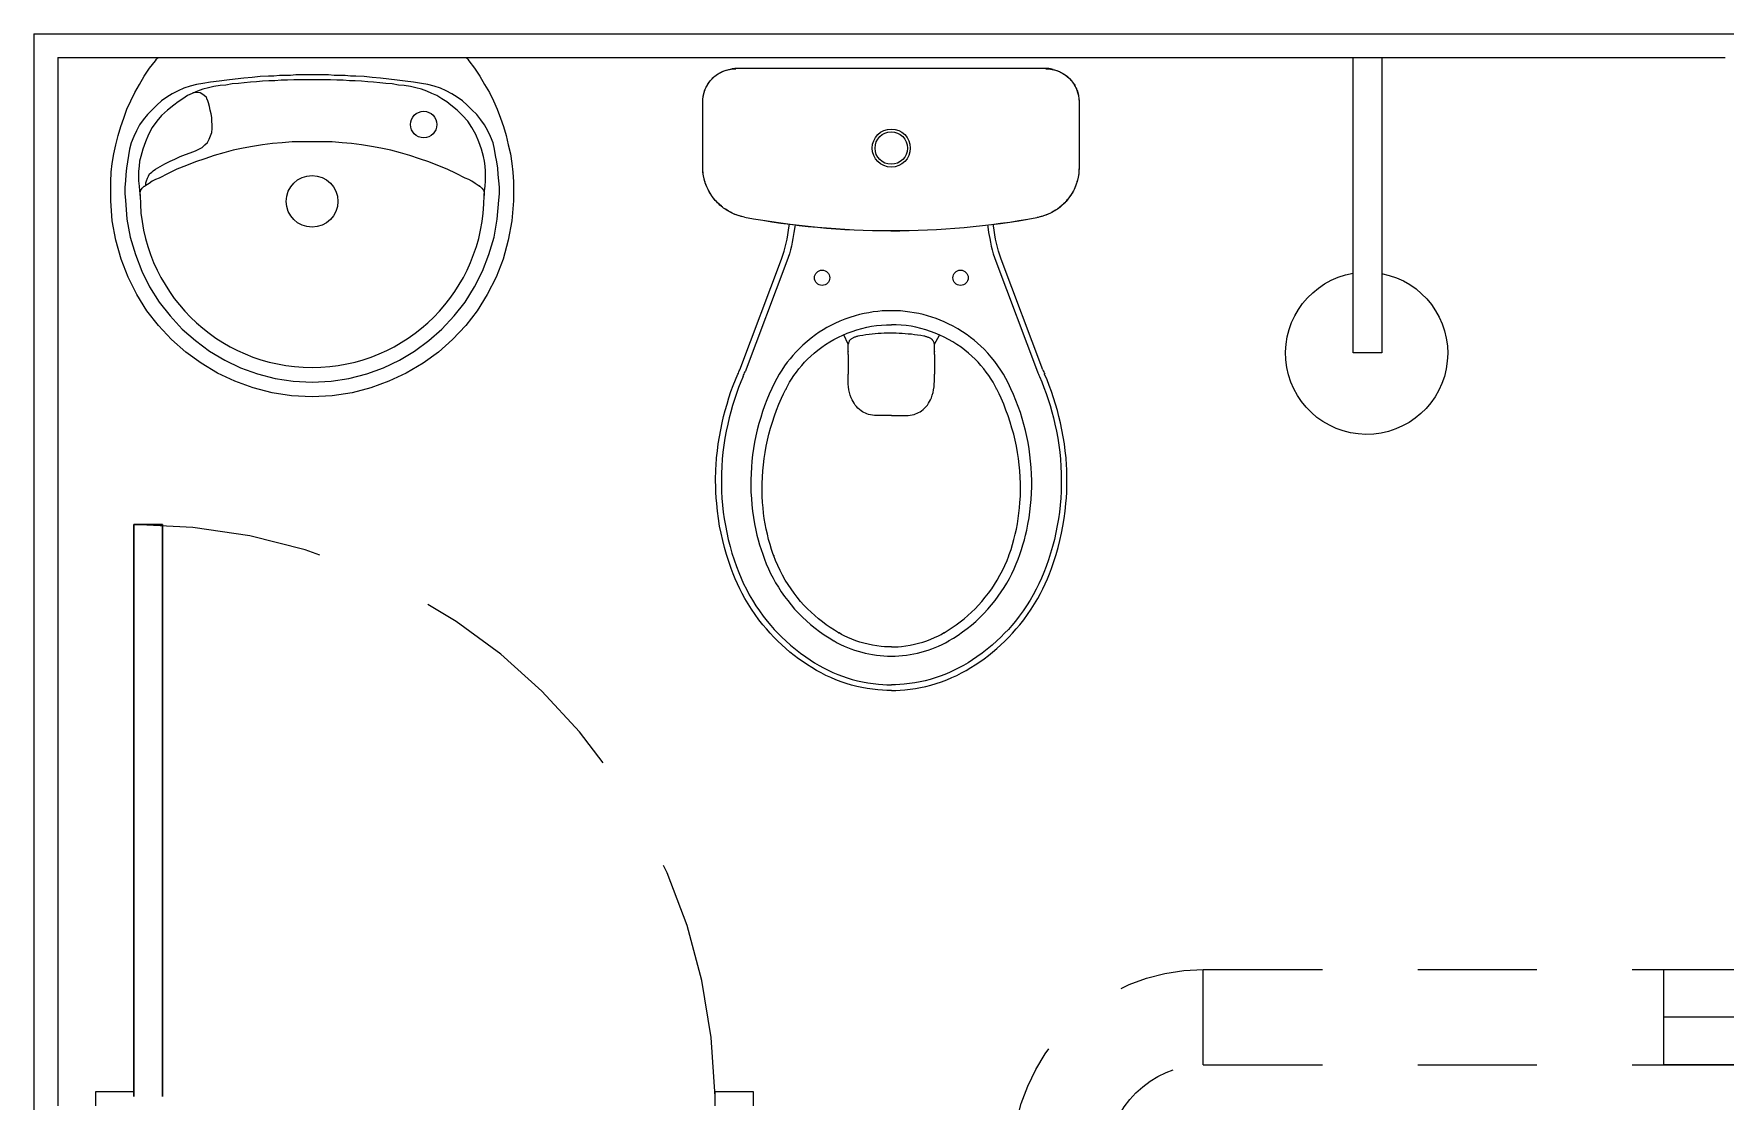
# Model space of a CAD drawing. Header units: millimetres. Extents: x 188.6 to 263.2, y 40.1 to 120.1.
# Drawn here: x 214.368 to 216.143, y 77.04 to 78.16 of the extents above; entities that cross this region are included whole.
import ezdxf

# ---------------------------------------------------------------- set-up
doc = ezdxf.new("R2010")
doc.units = ezdxf.units.MM
doc.set_wipeout_variables(frame=1)
for name, pattern in [('DASHDOT2', [0.5, 0.25, -0.125, 0, -0.125]), ('HIDDEN2', [0.1875, 0.125, -0.0625]), ('XREF-TIPO$0$HIDDEN', [0.375, 0.25, -0.125])]:
    doc.linetypes.add(name, pattern=pattern)
for name, color, linetype in [('ARQ', 8, 'Continuous'), ('EXAUSTÃO-AQUECEDOR', 244, 'HIDDEN2'), ('GAS-PONTO', 202, 'Continuous'), ('SAN-EIXOS', 8, 'DASHDOT2')]:
    doc.layers.add(name, color=color, linetype=linetype)

# ---------------------------------------------------------------- blocks, each defined once
blk = doc.blocks.new('XREF-TIPO$0$P909+cd00_p-flat-1')
at = {"color": 0}
for p, q in [((0.162, 0), (-0.162, 0)), ((0.162, 0), (0.162, -0.0003)), ((-0.1633, -0.0003), (-0.1633, -0.0003)), ((0.162, -0.0003), (0.162, -0.0003)), ((-0.1982, -0.1031), (-0.1982, -0.0352)), ((-0.1982, -0.0352), (-0.1982, -0.0352)), ((-0.1982, -0.1031), (-0.1982, -0.0352)), ((0.1968, -0.0352), (0.1968, -0.1036)), ((0.1968, -0.0352), (0.1968, -0.0352)), ((0.1968, -0.0352), (0.1968, -0.1036)), ((-0.1982, -0.1031), (-0.1982, -0.1031)), ((0.1968, -0.1036), (0.1968, -0.1036)), ((-0.1542, -0.156), (-0.1542, -0.1561)), ((0.1527, -0.1565), (0.1527, -0.1565)), ((-0.1593, -0.3162), (-0.1154, -0.2002)), ((-0.1099, -0.2023), (-0.1537, -0.3183)), ((0.1094, -0.2023), (0.1532, -0.3183)), ((0.1588, -0.3162), (0.115, -0.2002)), ((-0.0454, -0.2892), (-0.0499, -0.2795)), ((-0.0002, -0.2691), (-0.0002, -0.2689)), ((0.045, -0.2893), (0.0503, -0.2799)), ((-0.0455, -0.2967), (-0.0455, -0.2893)), ((-0.0455, -0.2967), (-0.0455, -0.2969)), ((-0.0455, -0.2969), (-0.0455, -0.2967)), ((-0.0455, -0.3002), (-0.0455, -0.2969)), ((-0.0455, -0.3002), (-0.0455, -0.3208)), ((0.045, -0.2967), (0.045, -0.2893)), ((0.045, -0.2967), (0.045, -0.2969)), ((0.045, -0.2969), (0.045, -0.2967)), ((0.045, -0.3002), (0.045, -0.2969)), ((0.045, -0.3002), (0.045, -0.3208)), ((-0.1109, -0.3364), (-0.1107, -0.3361)), ((-0.1105, -0.3363), (-0.1107, -0.3366)), ((-0.0455, -0.3283), (-0.0455, -0.3208)), ((0.045, -0.3283), (0.045, -0.3208)), ((0.1102, -0.3366), (0.11, -0.3363)), ((0.1104, -0.3364), (0.1102, -0.3361)), ((0.1611, -0.3201), (0.1611, -0.3201)), ((-0.0002, -0.3643), (-0.0158, -0.3643)), ((-0.0002, -0.3643), (0.0153, -0.3643)), ((-0.1236, -0.5115), (-0.1237, -0.5111)), ((-0.1235, -0.5111), (-0.1234, -0.5114)), ((0.1229, -0.5114), (0.123, -0.5111)), ((0.1231, -0.5115), (0.1232, -0.5111)), ((-0.0551, -0.5924), (-0.0556, -0.5922)), ((-0.0555, -0.5921), (-0.055, -0.5923)), ((0.0546, -0.5923), (0.055, -0.5921)), ((0.0547, -0.5924), (0.0551, -0.5922)), ((-0.0002, -0.607), (-0.0002, -0.6069)), ((-0.0002, -0.607), (-0.0002, -0.607))]:
    blk.add_line(p, q, dxfattribs=at)
for points in [[(-0.1982, -0.0352, 0), (-0.198, -0.0318, 0), (-0.1975, -0.0284, 0), (-0.1967, -0.0251, 0), (-0.1955, -0.0219, 0), (-0.1941, -0.0188, 0), (-0.1923, -0.0158, 0), (-0.1903, -0.0131, 0), (-0.188, -0.0106, 0), (-0.1854, -0.0083, 0), (-0.1827, -0.0062, 0), (-0.1797, -0.0045, 0), (-0.1766, -0.003, 0), (-0.1734, -0.0018, 0), (-0.1701, -0.001, 0), (-0.1667, -0.0005, 0), (-0.1633, -0.0003, 0)], [(-0.1982, -0.0352, 0), (-0.1982, -0.0345, 0), (-0.1981, -0.0331, 0), (-0.198, -0.0317, 0), (-0.1978, -0.0303, 0), (-0.1976, -0.029, 0), (-0.1974, -0.0276, 0), (-0.197, -0.0263, 0), (-0.1967, -0.025, 0), (-0.1962, -0.0236, 0), (-0.1957, -0.0224, 0), (-0.1952, -0.0211, 0), (-0.1946, -0.0198, 0), (-0.194, -0.0186, 0), (-0.1933, -0.0174, 0), (-0.1926, -0.0163, 0), (-0.1918, -0.0151, 0), (-0.191, -0.014, 0), (-0.1902, -0.0129, 0), (-0.1893, -0.0119, 0), (-0.1883, -0.0109, 0), (-0.1874, -0.0099, 0), (-0.1864, -0.009, 0), (-0.1853, -0.0081, 0), (-0.1842, -0.0073, 0), (-0.1831, -0.0065, 0), (-0.182, -0.0057, 0), (-0.1808, -0.005, 0), (-0.1796, -0.0043, 0), (-0.1784, -0.0037, 0), (-0.1771, -0.0032, 0), (-0.1758, -0.0026, 0), (-0.1745, -0.0022, 0), (-0.1732, -0.0018, 0), (-0.1719, -0.0014, 0), (-0.1706, -0.0011, 0), (-0.1692, -0.0008, 0), (-0.1678, -0.0006, 0), (-0.1665, -0.0005, 0), (-0.1651, -0.0004, 0), (-0.1637, -0.0003, 0), (-0.1633, -0.0003, 0)], [(0.162, -0.0003, 0), (0.1654, -0.0005, 0), (0.1687, -0.001, 0), (0.1721, -0.0018, 0), (0.1753, -0.003, 0), (0.1784, -0.0045, 0), (0.1813, -0.0062, 0), (0.1841, -0.0083, 0), (0.1866, -0.0106, 0), (0.1889, -0.0131, 0), (0.191, -0.0158, 0), (0.1927, -0.0188, 0), (0.1942, -0.0219, 0), (0.1953, -0.0251, 0), (0.1962, -0.0284, 0), (0.1967, -0.0318, 0), (0.1968, -0.0352, 0)], [(0.162, -0.0003, 0), (0.1627, -0.0003, 0), (0.1641, -0.0004, 0), (0.1655, -0.0005, 0), (0.1668, -0.0007, 0), (0.1682, -0.0009, 0), (0.1696, -0.0012, 0), (0.1709, -0.0015, 0), (0.1722, -0.0019, 0), (0.1735, -0.0023, 0), (0.1748, -0.0028, 0), (0.1761, -0.0033, 0), (0.1773, -0.0039, 0), (0.1786, -0.0045, 0), (0.1798, -0.0052, 0), (0.1809, -0.0059, 0), (0.1821, -0.0067, 0), (0.1832, -0.0075, 0), (0.1842, -0.0083, 0), (0.1853, -0.0092, 0), (0.1863, -0.0102, 0), (0.1873, -0.0111, 0), (0.1882, -0.0122, 0), (0.1891, -0.0132, 0), (0.1899, -0.0143, 0), (0.1907, -0.0154, 0), (0.1915, -0.0166, 0), (0.1922, -0.0177, 0), (0.1928, -0.0189, 0), (0.1934, -0.0202, 0), (0.194, -0.0214, 0), (0.1945, -0.0227, 0), (0.195, -0.024, 0), (0.1954, -0.0253, 0), (0.1958, -0.0266, 0), (0.1961, -0.028, 0), (0.1963, -0.0293, 0), (0.1965, -0.0307, 0), (0.1967, -0.0321, 0), (0.1968, -0.0334, 0), (0.1968, -0.0348, 0), (0.1968, -0.0352, 0)], [(-0.1542, -0.156, 0), (-0.1571, -0.1554, 0), (-0.16, -0.1546, 0), (-0.1629, -0.1536, 0), (-0.1657, -0.1525, 0), (-0.1685, -0.1512, 0), (-0.1712, -0.1498, 0), (-0.1737, -0.1482, 0), (-0.1762, -0.1465, 0), (-0.1786, -0.1446, 0), (-0.1809, -0.1426, 0), (-0.1831, -0.1405, 0), (-0.1851, -0.1383, 0), (-0.187, -0.136, 0), (-0.1888, -0.1335, 0), (-0.1904, -0.131, 0), (-0.1919, -0.1284, 0), (-0.1932, -0.1256, 0), (-0.1944, -0.1229, 0), (-0.1955, -0.1201, 0), (-0.1963, -0.1172, 0), (-0.197, -0.1142, 0), (-0.1976, -0.1113, 0), (-0.1979, -0.1083, 0), (-0.1981, -0.1053, 0), (-0.1982, -0.1031, 0)], [(-0.1542, -0.1561, 0), (-0.1544, -0.156, 0), (-0.1561, -0.1557, 0), (-0.1578, -0.1553, 0), (-0.1594, -0.1548, 0), (-0.1611, -0.1543, 0), (-0.1627, -0.1538, 0), (-0.1643, -0.1532, 0), (-0.1658, -0.1525, 0), (-0.1674, -0.1518, 0), (-0.1689, -0.151, 0), (-0.1704, -0.1502, 0), (-0.1719, -0.1494, 0), (-0.1734, -0.1485, 0), (-0.1748, -0.1475, 0), (-0.1762, -0.1466, 0), (-0.1775, -0.1455, 0), (-0.1789, -0.1445, 0), (-0.1802, -0.1434, 0), (-0.1814, -0.1422, 0), (-0.1826, -0.141, 0), (-0.1838, -0.1398, 0), (-0.185, -0.1385, 0), (-0.1861, -0.1372, 0), (-0.1871, -0.1359, 0), (-0.1881, -0.1345, 0), (-0.1891, -0.1331, 0), (-0.19, -0.1317, 0), (-0.1909, -0.1302, 0), (-0.1917, -0.1287, 0), (-0.1925, -0.1272, 0), (-0.1933, -0.1257, 0), (-0.194, -0.1241, 0), (-0.1946, -0.1225, 0), (-0.1952, -0.1209, 0), (-0.1957, -0.1193, 0), (-0.1962, -0.1177, 0), (-0.1966, -0.116, 0), (-0.197, -0.1143, 0), (-0.1973, -0.1127, 0), (-0.1976, -0.111, 0), (-0.1978, -0.1093, 0), (-0.198, -0.1076, 0), (-0.1981, -0.1059, 0), (-0.1982, -0.1042, 0), (-0.1982, -0.1031, 0)], [(0.1968, -0.1036, 0), (0.1967, -0.1066, 0), (0.1965, -0.1096, 0), (0.1961, -0.1126, 0), (0.1955, -0.1156, 0), (0.1947, -0.1185, 0), (0.1938, -0.1214, 0), (0.1927, -0.1242, 0), (0.1915, -0.127, 0), (0.1901, -0.1297, 0), (0.1885, -0.1323, 0), (0.1868, -0.1348, 0), (0.185, -0.1372, 0), (0.1831, -0.1395, 0), (0.181, -0.1417, 0), (0.1788, -0.1438, 0), (0.1765, -0.1457, 0), (0.1741, -0.1476, 0), (0.1715, -0.1492, 0), (0.169, -0.1507, 0), (0.1663, -0.1521, 0), (0.1635, -0.1533, 0), (0.1607, -0.1544, 0), (0.1578, -0.1553, 0), (0.1549, -0.1561, 0), (0.1527, -0.1565, 0)], [(0.1968, -0.1036, 0), (0.1968, -0.1038, 0), (0.1968, -0.1055, 0), (0.1967, -0.1072, 0), (0.1966, -0.1089, 0), (0.1964, -0.1107, 0), (0.1961, -0.1123, 0), (0.1958, -0.114, 0), (0.1955, -0.1157, 0), (0.1951, -0.1173, 0), (0.1946, -0.119, 0), (0.1941, -0.1206, 0), (0.1935, -0.1222, 0), (0.1929, -0.1238, 0), (0.1922, -0.1254, 0), (0.1915, -0.127, 0), (0.1908, -0.1285, 0), (0.19, -0.13, 0), (0.1891, -0.1314, 0), (0.1882, -0.1329, 0), (0.1872, -0.1343, 0), (0.1862, -0.1357, 0), (0.1852, -0.1371, 0), (0.1841, -0.1384, 0), (0.183, -0.1397, 0), (0.1818, -0.1409, 0), (0.1806, -0.1421, 0), (0.1794, -0.1433, 0), (0.1781, -0.1444, 0), (0.1768, -0.1455, 0), (0.1755, -0.1465, 0), (0.1741, -0.1476, 0), (0.1727, -0.1485, 0), (0.1713, -0.1494, 0), (0.1698, -0.1503, 0), (0.1683, -0.1511, 0), (0.1668, -0.1519, 0), (0.1652, -0.1526, 0), (0.1636, -0.1533, 0), (0.1621, -0.1539, 0), (0.1604, -0.1545, 0), (0.1588, -0.155, 0), (0.1572, -0.1555, 0), (0.1555, -0.1559, 0), (0.1538, -0.1563, 0), (0.1527, -0.1565, 0)], [(-0.1154, -0.2002, 0), (-0.1154, -0.2002, 0), (-0.114, -0.1961, 0), (-0.1127, -0.1919, 0), (-0.1116, -0.1877, 0), (-0.1106, -0.1834, 0), (-0.1097, -0.1791, 0), (-0.1089, -0.1747, 0), (-0.1077, -0.1674, 0), (-0.1071, -0.1634, 0)], [(-0.1011, -0.1641, 0), (-0.1014, -0.1661, 0), (-0.1024, -0.1722, 0), (-0.1035, -0.1783, 0), (-0.1043, -0.1824, 0), (-0.1051, -0.1864, 0), (-0.1061, -0.1904, 0), (-0.1072, -0.1944, 0), (-0.1085, -0.1984, 0), (-0.1099, -0.2023, 0)], [(0.1007, -0.1643, 0), (0.101, -0.1661, 0), (0.1019, -0.1722, 0), (0.103, -0.1783, 0), (0.1038, -0.1824, 0), (0.1046, -0.1864, 0), (0.1056, -0.1904, 0), (0.1067, -0.1944, 0), (0.108, -0.1984, 0), (0.1094, -0.2023, 0)], [(0.115, -0.2002, 0), (0.115, -0.2002, 0), (0.1135, -0.1961, 0), (0.1122, -0.1919, 0), (0.1111, -0.1877, 0), (0.1101, -0.1834, 0), (0.1092, -0.1791, 0), (0.1084, -0.1747, 0), (0.1072, -0.1674, 0), (0.1066, -0.1636, 0)], [(-0.0002, -0.2542, 0), (-0.005, -0.2543, 0), (-0.0098, -0.2545, 0), (-0.0145, -0.2549, 0), (-0.0192, -0.2555, 0), (-0.024, -0.2563, 0), (-0.0288, -0.2572, 0), (-0.0335, -0.2583, 0), (-0.0382, -0.2596, 0), (-0.0437, -0.2613, 0), (-0.049, -0.2632, 0), (-0.0543, -0.2653, 0), (-0.0595, -0.2677, 0), (-0.0637, -0.2698, 0), (-0.0678, -0.272, 0), (-0.0719, -0.2744, 0), (-0.0758, -0.2769, 0), (-0.0797, -0.2796, 0), (-0.0843, -0.283, 0), (-0.0887, -0.2866, 0), (-0.093, -0.2903, 0), (-0.0971, -0.2943, 0), (-0.1003, -0.2976, 0), (-0.1035, -0.3011, 0), (-0.1065, -0.3047, 0), (-0.1094, -0.3084, 0), (-0.1122, -0.3122, 0), (-0.1151, -0.3165, 0), (-0.1179, -0.3209, 0), (-0.1205, -0.3254, 0), (-0.1229, -0.33, 0)], [(0.1224, -0.33, 0), (0.12, -0.3254, 0), (0.1174, -0.3209, 0), (0.1146, -0.3165, 0), (0.1117, -0.3122, 0), (0.1083, -0.3076, 0), (0.1047, -0.3031, 0), (0.101, -0.2989, 0), (0.0971, -0.2947, 0), (0.0937, -0.2915, 0), (0.0902, -0.2883, 0), (0.0867, -0.2853, 0), (0.083, -0.2824, 0), (0.0792, -0.2796, 0), (0.0745, -0.2764, 0), (0.0697, -0.2734, 0), (0.0647, -0.2706, 0), (0.0596, -0.268, 0), (0.0554, -0.266, 0), (0.051, -0.2642, 0), (0.0467, -0.2625, 0), (0.0422, -0.2609, 0), (0.0377, -0.2596, 0), (0.0331, -0.2583, 0), (0.0285, -0.2573, 0), (0.0238, -0.2563, 0), (0.0191, -0.2556, 0), (0.0143, -0.255, 0), (0.0095, -0.2545, 0), (0.0046, -0.2543, 0), (-0.0002, -0.2542, 0)], [(-0.1107, -0.3361, 0), (-0.1107, -0.3361, 0), (-0.1089, -0.3327, 0), (-0.107, -0.3294, 0), (-0.105, -0.3262, 0), (-0.1025, -0.3224, 0), (-0.0999, -0.3188, 0), (-0.0972, -0.3153, 0), (-0.0943, -0.3118, 0), (-0.0912, -0.3084, 0), (-0.0881, -0.3051, 0), (-0.0847, -0.3019, 0), (-0.0813, -0.2989, 0), (-0.0774, -0.2956, 0), (-0.0733, -0.2926, 0), (-0.0692, -0.2897, 0), (-0.0649, -0.2869, 0), (-0.0604, -0.2844, 0), (-0.0558, -0.282, 0), (-0.0512, -0.2798, 0), (-0.0464, -0.2777, 0), (-0.0414, -0.2759, 0), (-0.0364, -0.2742, 0), (-0.0312, -0.2728, 0), (-0.0261, -0.2716, 0), (-0.021, -0.2706, 0), (-0.0158, -0.2699, 0), (-0.0106, -0.2693, 0), (-0.0054, -0.269, 0), (-0.0002, -0.2689, 0)], [(-0.0349, -0.281, 0), (-0.0353, -0.2811, 0), (-0.036, -0.2813, 0), (-0.0367, -0.2814, 0), (-0.0374, -0.2817, 0), (-0.0382, -0.2819, 0), (-0.0388, -0.2821, 0), (-0.0395, -0.2824, 0), (-0.0401, -0.2827, 0), (-0.0407, -0.283, 0), (-0.0413, -0.2833, 0), (-0.0419, -0.2837, 0), (-0.0425, -0.284, 0), (-0.043, -0.2844, 0)], [(-0.0002, -0.2778, 0), (-0.0016, -0.2778, 0), (-0.0046, -0.2778, 0), (-0.0077, -0.2779, 0), (-0.0108, -0.2781, 0), (-0.014, -0.2783, 0), (-0.0171, -0.2786, 0), (-0.0203, -0.2789, 0), (-0.0236, -0.2793, 0), (-0.0268, -0.2797, 0), (-0.0301, -0.2802, 0), (-0.0333, -0.2807, 0), (-0.0349, -0.281, 0)], [(0.1102, -0.3361, 0), (0.1102, -0.3361, 0), (0.1084, -0.3327, 0), (0.1065, -0.3294, 0), (0.1045, -0.3262, 0), (0.102, -0.3224, 0), (0.0994, -0.3188, 0), (0.0967, -0.3153, 0), (0.0938, -0.3118, 0), (0.0908, -0.3084, 0), (0.0876, -0.3051, 0), (0.0843, -0.3019, 0), (0.0808, -0.2989, 0), (0.0769, -0.2956, 0), (0.0729, -0.2926, 0), (0.0687, -0.2897, 0), (0.0644, -0.2869, 0), (0.0599, -0.2844, 0), (0.0553, -0.282, 0), (0.0507, -0.2798, 0), (0.0459, -0.2777, 0), (0.0409, -0.2759, 0), (0.0359, -0.2742, 0), (0.0308, -0.2728, 0), (0.0256, -0.2716, 0), (0.0205, -0.2706, 0), (0.0153, -0.2699, 0), (0.0101, -0.2693, 0), (0.005, -0.269, 0), (-0.0002, -0.2689, 0)], [(0.0344, -0.281, 0), (0.034, -0.281, 0), (0.0307, -0.2804, 0), (0.0274, -0.2799, 0), (0.0241, -0.2794, 0), (0.0209, -0.279, 0), (0.0176, -0.2787, 0), (0.0144, -0.2784, 0), (0.0112, -0.2781, 0), (0.008, -0.278, 0), (0.0049, -0.2778, 0), (0.0017, -0.2778, 0), (-0.0002, -0.2778, 0)], [(0.0425, -0.2844, 0), (0.0422, -0.2842, 0), (0.0416, -0.2838, 0), (0.0411, -0.2834, 0), (0.0405, -0.2831, 0), (0.0398, -0.2828, 0), (0.0392, -0.2825, 0), (0.0385, -0.2822, 0), (0.0378, -0.2819, 0), (0.0371, -0.2817, 0), (0.0364, -0.2815, 0), (0.0357, -0.2813, 0), (0.0349, -0.2811, 0), (0.0344, -0.281, 0)], [(-0.043, -0.2844, 0), (-0.0431, -0.2844, 0), (-0.0434, -0.2847, 0), (-0.0437, -0.2851, 0), (-0.044, -0.2855, 0), (-0.0443, -0.286, 0), (-0.0446, -0.2865, 0), (-0.0449, -0.2871, 0), (-0.0451, -0.2878, 0), (-0.0453, -0.2885, 0), (-0.0454, -0.2892, 0), (-0.0455, -0.2893, 0)], [(-0.0455, -0.2967, 0), (-0.0455, -0.2967, 0)], [(0.045, -0.2893, 0), (0.0448, -0.2885, 0), (0.0446, -0.2878, 0), (0.0444, -0.2871, 0), (0.0441, -0.2865, 0), (0.0438, -0.2859, 0), (0.0435, -0.2854, 0), (0.0432, -0.285, 0), (0.0428, -0.2847, 0), (0.0425, -0.2844, 0), (0.0425, -0.2844, 0)], [(0.045, -0.2967, 0), (0.045, -0.2967, 0)], [(-0.1777, -0.372, 0), (-0.1777, -0.372, 0), (-0.1762, -0.3654, 0), (-0.1745, -0.3588, 0), (-0.1726, -0.3522, 0), (-0.1706, -0.3456, 0), (-0.1685, -0.3391, 0), (-0.1661, -0.3327, 0), (-0.1638, -0.3267, 0), (-0.1612, -0.3208, 0)], [(-0.1558, -0.3233, 0), (-0.1582, -0.329, 0), (-0.1605, -0.3348, 0), (-0.1628, -0.3411, 0), (-0.1649, -0.3474, 0), (-0.1669, -0.3538, 0), (-0.1687, -0.3603, 0), (-0.1704, -0.3668, 0), (-0.1719, -0.3733, 0)], [(-0.1229, -0.33, 0), (-0.1257, -0.3359, 0), (-0.1284, -0.3418, 0), (-0.1309, -0.3478, 0), (-0.1332, -0.3539, 0), (-0.1353, -0.3601, 0), (-0.1373, -0.3663, 0), (-0.1392, -0.3727, 0), (-0.1409, -0.3792, 0), (-0.1424, -0.3857, 0), (-0.1437, -0.3923, 0), (-0.1448, -0.3989, 0), (-0.1458, -0.4055, 0), (-0.1465, -0.412, 0), (-0.147, -0.4185, 0), (-0.1474, -0.425, 0), (-0.1476, -0.4316, 0), (-0.1476, -0.4381, 0), (-0.1475, -0.4446, 0), (-0.1471, -0.4513, 0), (-0.1465, -0.458, 0), (-0.1458, -0.4647, 0), (-0.1448, -0.4714, 0), (-0.1437, -0.478, 0), (-0.1423, -0.4846, 0), (-0.1412, -0.4897, 0), (-0.1399, -0.4947, 0), (-0.1384, -0.4998, 0), (-0.1369, -0.5048, 0), (-0.1352, -0.5098, 0), (-0.1334, -0.5148, 0)], [(-0.1237, -0.5111, 0), (-0.1237, -0.5111, 0), (-0.1241, -0.5101, 0), (-0.1259, -0.5049, 0), (-0.1275, -0.4996, 0), (-0.129, -0.4943, 0), (-0.1303, -0.4889, 0), (-0.1315, -0.4835, 0), (-0.1326, -0.478, 0), (-0.1335, -0.4724, 0), (-0.1342, -0.4668, 0), (-0.1348, -0.4612, 0), (-0.1353, -0.4556, 0), (-0.1357, -0.4489, 0), (-0.1358, -0.4422, 0), (-0.1358, -0.4355, 0), (-0.1355, -0.4289, 0), (-0.1351, -0.4222, 0), (-0.1344, -0.4158, 0), (-0.1336, -0.4093, 0), (-0.1327, -0.4029, 0), (-0.1315, -0.3965, 0), (-0.1302, -0.3902, 0), (-0.1287, -0.3839, 0), (-0.1269, -0.3775, 0), (-0.125, -0.3711, 0), (-0.1229, -0.3647, 0), (-0.1206, -0.3585, 0), (-0.1182, -0.3523, 0), (-0.1155, -0.3461, 0), (-0.1133, -0.3413, 0), (-0.1109, -0.3364, 0)], [(-0.1109, -0.3364, 0), (-0.1108, -0.3365, 0), (-0.1107, -0.3366, 0), (-0.1107, -0.3366, 0), (-0.1107, -0.3366, 0)], [(-0.1105, -0.3363, 0), (-0.1105, -0.3363, 0), (-0.1105, -0.3362, 0), (-0.1106, -0.3362, 0), (-0.1107, -0.3361, 0)], [(-0.0318, -0.3593, 0), (-0.0335, -0.358, 0), (-0.0352, -0.3565, 0), (-0.0367, -0.3549, 0), (-0.0381, -0.3532, 0), (-0.0393, -0.3514, 0), (-0.0404, -0.3495, 0), (-0.0414, -0.3476, 0), (-0.0423, -0.3455, 0), (-0.0433, -0.3428, 0), (-0.0441, -0.34, 0), (-0.0447, -0.3371, 0), (-0.0451, -0.3342, 0), (-0.0454, -0.3313, 0), (-0.0455, -0.3283, 0)], [(0.0313, -0.3593, 0), (0.0331, -0.358, 0), (0.0347, -0.3565, 0), (0.0362, -0.3549, 0), (0.0376, -0.3532, 0), (0.0388, -0.3514, 0), (0.04, -0.3495, 0), (0.0409, -0.3476, 0), (0.0418, -0.3455, 0), (0.0428, -0.3428, 0), (0.0436, -0.34, 0), (0.0442, -0.3371, 0), (0.0446, -0.3342, 0), (0.0449, -0.3313, 0), (0.045, -0.3283, 0)], [(0.11, -0.3363, 0), (0.11, -0.3363, 0), (0.11, -0.3362, 0), (0.1101, -0.3362, 0), (0.1102, -0.3361, 0)], [(0.1104, -0.3364, 0), (0.1103, -0.3365, 0), (0.1102, -0.3366, 0), (0.1102, -0.3366, 0), (0.1102, -0.3366, 0)], [(0.1232, -0.5111, 0), (0.1232, -0.5111, 0), (0.1236, -0.5101, 0), (0.1254, -0.5049, 0), (0.127, -0.4996, 0), (0.1285, -0.4943, 0), (0.1298, -0.4889, 0), (0.131, -0.4835, 0), (0.1321, -0.478, 0), (0.133, -0.4724, 0), (0.1337, -0.4668, 0), (0.1344, -0.4612, 0), (0.1348, -0.4556, 0), (0.1352, -0.4489, 0), (0.1353, -0.4422, 0), (0.1353, -0.4355, 0), (0.135, -0.4289, 0), (0.1346, -0.4222, 0), (0.1339, -0.4158, 0), (0.1331, -0.4093, 0), (0.1322, -0.4029, 0), (0.131, -0.3965, 0), (0.1297, -0.3902, 0), (0.1282, -0.3839, 0), (0.1264, -0.3775, 0), (0.1245, -0.3711, 0), (0.1224, -0.3647, 0), (0.1201, -0.3585, 0), (0.1177, -0.3523, 0), (0.115, -0.3461, 0), (0.1128, -0.3413, 0), (0.1104, -0.3364, 0)], [(0.133, -0.5148, 0), (0.1347, -0.5099, 0), (0.1364, -0.5049, 0), (0.1379, -0.4999, 0), (0.1394, -0.4948, 0), (0.1407, -0.4897, 0), (0.1419, -0.4846, 0), (0.1432, -0.4782, 0), (0.1443, -0.4717, 0), (0.1452, -0.4653, 0), (0.146, -0.4588, 0), (0.1465, -0.4523, 0), (0.1469, -0.4458, 0), (0.1471, -0.4391, 0), (0.1471, -0.4323, 0), (0.147, -0.4256, 0), (0.1466, -0.4189, 0), (0.146, -0.4122, 0), (0.1453, -0.4055, 0), (0.1444, -0.3991, 0), (0.1433, -0.3927, 0), (0.142, -0.3863, 0), (0.1406, -0.3799, 0), (0.139, -0.3736, 0), (0.1372, -0.3674, 0), (0.1352, -0.361, 0), (0.133, -0.3546, 0), (0.1306, -0.3484, 0), (0.128, -0.3422, 0), (0.1253, -0.3361, 0), (0.1224, -0.33, 0)], [(0.1553, -0.3233, 0), (0.1577, -0.329, 0), (0.16, -0.3348, 0), (0.1623, -0.3411, 0), (0.1644, -0.3474, 0), (0.1664, -0.3538, 0), (0.1682, -0.3603, 0), (0.1699, -0.3668, 0), (0.1714, -0.3733, 0)], [(0.1773, -0.372, 0), (0.1773, -0.372, 0), (0.1757, -0.3654, 0), (0.174, -0.3588, 0), (0.1721, -0.3522, 0), (0.1701, -0.3456, 0), (0.168, -0.3391, 0), (0.1656, -0.3327, 0), (0.1633, -0.3267, 0), (0.1607, -0.3208, 0)], [(-0.1846, -0.4328, 0), (-0.1846, -0.4328, 0), (-0.1846, -0.4287, 0), (-0.1845, -0.4245, 0), (-0.1843, -0.4204, 0), (-0.1841, -0.4162, 0), (-0.1836, -0.4088, 0), (-0.1828, -0.4014, 0), (-0.1819, -0.3941, 0), (-0.1807, -0.3867, 0), (-0.1793, -0.3793, 0), (-0.1777, -0.372, 0)], [(-0.0158, -0.3643, 0), (-0.018, -0.3643, 0), (-0.0201, -0.364, 0), (-0.0222, -0.3636, 0), (-0.0242, -0.3631, 0), (-0.0258, -0.3625, 0), (-0.0274, -0.3619, 0), (-0.0289, -0.3611, 0), (-0.0304, -0.3603, 0), (-0.0318, -0.3593, 0)], [(0.0153, -0.3643, 0), (0.0175, -0.3643, 0), (0.0197, -0.364, 0), (0.0217, -0.3636, 0), (0.0237, -0.3631, 0), (0.0253, -0.3625, 0), (0.0269, -0.3619, 0), (0.0284, -0.3611, 0), (0.0299, -0.3603, 0), (0.0313, -0.3593, 0)], [(0.1841, -0.4328, 0), (0.1841, -0.4328, 0), (0.1841, -0.4287, 0), (0.184, -0.4245, 0), (0.1838, -0.4204, 0), (0.1836, -0.4162, 0), (0.1831, -0.4088, 0), (0.1823, -0.4014, 0), (0.1814, -0.3941, 0), (0.1802, -0.3867, 0), (0.1788, -0.3793, 0), (0.1773, -0.372, 0)], [(-0.1719, -0.3733, 0), (-0.1735, -0.3806, 0), (-0.1749, -0.3879, 0), (-0.176, -0.3953, 0), (-0.177, -0.4027, 0), (-0.1777, -0.4102, 0), (-0.1782, -0.4177, 0), (-0.1785, -0.4252, 0), (-0.1786, -0.4328, 0)], [(0.1714, -0.3733, 0), (0.173, -0.3806, 0), (0.1744, -0.3879, 0), (0.1755, -0.3953, 0), (0.1765, -0.4027, 0), (0.1772, -0.4102, 0), (0.1777, -0.4177, 0), (0.178, -0.4252, 0), (0.1781, -0.4328, 0)], [(-0.0002, -0.6528, 0), (-0.0049, -0.6527, 0), (-0.0096, -0.6525, 0), (-0.0143, -0.6521, 0), (-0.0199, -0.6515, 0), (-0.0255, -0.6507, 0), (-0.031, -0.6497, 0), (-0.0365, -0.6485, 0), (-0.0419, -0.6471, 0), (-0.0475, -0.6455, 0), (-0.053, -0.6436, 0), (-0.0584, -0.6416, 0), (-0.0637, -0.6393, 0), (-0.069, -0.6369, 0), (-0.074, -0.6344, 0), (-0.0788, -0.6317, 0), (-0.0836, -0.6288, 0), (-0.0883, -0.6259, 0), (-0.0929, -0.6228, 0), (-0.0976, -0.6195, 0), (-0.1021, -0.616, 0), (-0.1066, -0.6125, 0), (-0.1109, -0.6088, 0), (-0.1151, -0.605, 0), (-0.1194, -0.601, 0), (-0.1235, -0.5969, 0), (-0.1275, -0.5926, 0), (-0.1313, -0.5882, 0), (-0.1351, -0.5838, 0), (-0.1392, -0.5785, 0), (-0.1432, -0.5731, 0), (-0.147, -0.5676, 0), (-0.1506, -0.5619, 0), (-0.154, -0.5561, 0), (-0.1567, -0.5511, 0), (-0.1593, -0.546, 0), (-0.1618, -0.5408, 0), (-0.1641, -0.5355, 0), (-0.1663, -0.5302, 0), (-0.1684, -0.5248, 0), (-0.1709, -0.5175, 0), (-0.1732, -0.5102, 0), (-0.1753, -0.5028, 0), (-0.1772, -0.4953, 0), (-0.1789, -0.4878, 0), (-0.1804, -0.4802, 0), (-0.1817, -0.4724, 0), (-0.1827, -0.4646, 0), (-0.1835, -0.4567, 0), (-0.184, -0.4507, 0), (-0.1843, -0.4448, 0), (-0.1845, -0.4388, 0), (-0.1846, -0.4328, 0)], [(-0.1786, -0.4328, 0), (-0.1786, -0.4367, 0), (-0.1784, -0.4439, 0), (-0.178, -0.4511, 0), (-0.1774, -0.4583, 0), (-0.1766, -0.4655, 0), (-0.1756, -0.4726, 0), (-0.1744, -0.4798, 0), (-0.173, -0.487, 0), (-0.1713, -0.4943, 0), (-0.1695, -0.5015, 0), (-0.1675, -0.5087, 0), (-0.1652, -0.5157, 0), (-0.1628, -0.5228, 0), (-0.1604, -0.5288, 0), (-0.1579, -0.5348, 0), (-0.1552, -0.5408, 0), (-0.1523, -0.5466, 0), (-0.1493, -0.5524, 0), (-0.1459, -0.5581, 0), (-0.1423, -0.5638, 0), (-0.1385, -0.5693, 0), (-0.1346, -0.5748, 0), (-0.1305, -0.58, 0), (-0.1268, -0.5844, 0), (-0.1231, -0.5886, 0), (-0.1192, -0.5927, 0), (-0.1152, -0.5967, 0), (-0.1111, -0.6006, 0), (-0.1061, -0.6051, 0), (-0.1009, -0.6094, 0), (-0.0955, -0.6136, 0), (-0.0901, -0.6175, 0), (-0.0855, -0.6206, 0), (-0.0809, -0.6236, 0), (-0.0761, -0.6264, 0), (-0.0713, -0.6291, 0), (-0.0664, -0.6315, 0), (-0.0615, -0.6338, 0), (-0.0565, -0.6359, 0), (-0.0515, -0.6378, 0), (-0.0464, -0.6396, 0), (-0.0412, -0.6411, 0), (-0.0358, -0.6426, 0), (-0.0303, -0.6438, 0), (-0.0249, -0.6448, 0), (-0.0193, -0.6456, 0), (-0.0138, -0.6462, 0), (-0.0093, -0.6466, 0), (-0.0048, -0.6468, 0), (-0.0002, -0.6469, 0)], [(-0.0002, -0.6528, 0), (0.0045, -0.6527, 0), (0.0092, -0.6525, 0), (0.0138, -0.6521, 0), (0.0194, -0.6515, 0), (0.025, -0.6507, 0), (0.0305, -0.6497, 0), (0.036, -0.6485, 0), (0.0414, -0.6471, 0), (0.047, -0.6455, 0), (0.0525, -0.6436, 0), (0.0579, -0.6416, 0), (0.0632, -0.6393, 0), (0.0685, -0.6369, 0), (0.0735, -0.6344, 0), (0.0783, -0.6317, 0), (0.0831, -0.6288, 0), (0.0878, -0.6259, 0), (0.0925, -0.6228, 0), (0.0971, -0.6195, 0), (0.1016, -0.616, 0), (0.1061, -0.6125, 0), (0.1104, -0.6088, 0), (0.1146, -0.605, 0), (0.1189, -0.601, 0), (0.123, -0.5969, 0), (0.127, -0.5926, 0), (0.1309, -0.5882, 0), (0.1346, -0.5838, 0), (0.1387, -0.5785, 0), (0.1427, -0.5731, 0), (0.1465, -0.5676, 0), (0.1501, -0.5619, 0), (0.1535, -0.5561, 0), (0.1562, -0.5511, 0), (0.1589, -0.546, 0), (0.1613, -0.5408, 0), (0.1636, -0.5355, 0), (0.1658, -0.5302, 0), (0.1679, -0.5248, 0), (0.1704, -0.5175, 0), (0.1727, -0.5102, 0), (0.1748, -0.5028, 0), (0.1767, -0.4953, 0), (0.1784, -0.4878, 0), (0.1799, -0.4802, 0), (0.1812, -0.4724, 0), (0.1822, -0.4646, 0), (0.183, -0.4567, 0), (0.1835, -0.4507, 0), (0.1838, -0.4448, 0), (0.184, -0.4388, 0), (0.1841, -0.4328, 0)], [(0.1781, -0.4328, 0), (0.1781, -0.4367, 0), (0.1779, -0.4439, 0), (0.1775, -0.4511, 0), (0.1769, -0.4583, 0), (0.1761, -0.4655, 0), (0.1751, -0.4726, 0), (0.1739, -0.4798, 0), (0.1725, -0.487, 0), (0.1709, -0.4943, 0), (0.169, -0.5015, 0), (0.167, -0.5087, 0), (0.1647, -0.5157, 0), (0.1623, -0.5228, 0), (0.16, -0.5288, 0), (0.1574, -0.5348, 0), (0.1547, -0.5408, 0), (0.1519, -0.5466, 0), (0.1488, -0.5524, 0), (0.1454, -0.5581, 0), (0.1418, -0.5638, 0), (0.1381, -0.5693, 0), (0.1341, -0.5748, 0), (0.13, -0.58, 0), (0.1263, -0.5844, 0), (0.1226, -0.5886, 0), (0.1187, -0.5927, 0), (0.1147, -0.5967, 0), (0.1106, -0.6006, 0), (0.1056, -0.6051, 0), (0.1004, -0.6094, 0), (0.0951, -0.6136, 0), (0.0896, -0.6175, 0), (0.085, -0.6206, 0), (0.0804, -0.6236, 0), (0.0756, -0.6264, 0), (0.0708, -0.6291, 0), (0.0659, -0.6315, 0), (0.061, -0.6338, 0), (0.056, -0.6359, 0), (0.051, -0.6378, 0), (0.0459, -0.6396, 0), (0.0407, -0.6411, 0), (0.0353, -0.6426, 0), (0.0299, -0.6438, 0), (0.0244, -0.6448, 0), (0.0188, -0.6456, 0), (0.0133, -0.6462, 0), (0.0088, -0.6466, 0), (0.0043, -0.6468, 0), (-0.0002, -0.6469, 0)], [(-0.1237, -0.5111, 0), (-0.1235, -0.5111, 0), (-0.1235, -0.5111, 0)], [(-0.1236, -0.5115, 0), (-0.1235, -0.5114, 0), (-0.1234, -0.5114, 0), (-0.1234, -0.5114, 0)], [(-0.0556, -0.5922, 0), (-0.0556, -0.5922, 0), (-0.06, -0.5896, 0), (-0.0643, -0.5868, 0), (-0.0685, -0.5839, 0), (-0.0726, -0.5808, 0), (-0.0766, -0.5776, 0), (-0.0806, -0.5742, 0), (-0.0845, -0.5707, 0), (-0.0883, -0.567, 0), (-0.0919, -0.5632, 0), (-0.0954, -0.5593, 0), (-0.0989, -0.555, 0), (-0.1023, -0.5507, 0), (-0.1055, -0.5462, 0), (-0.1086, -0.5416, 0), (-0.1115, -0.5369, 0), (-0.1143, -0.5319, 0), (-0.117, -0.5268, 0), (-0.1194, -0.5216, 0), (-0.1217, -0.5164, 0), (-0.1236, -0.5115, 0)], [(0.0551, -0.5922, 0), (0.0551, -0.5922, 0), (0.0595, -0.5896, 0), (0.0638, -0.5868, 0), (0.068, -0.5839, 0), (0.0721, -0.5808, 0), (0.0761, -0.5776, 0), (0.0801, -0.5742, 0), (0.084, -0.5707, 0), (0.0878, -0.567, 0), (0.0914, -0.5632, 0), (0.0949, -0.5593, 0), (0.0984, -0.555, 0), (0.1018, -0.5507, 0), (0.1051, -0.5462, 0), (0.1081, -0.5416, 0), (0.111, -0.5369, 0), (0.1138, -0.5319, 0), (0.1165, -0.5268, 0), (0.1189, -0.5216, 0), (0.1212, -0.5164, 0), (0.1231, -0.5115, 0)], [(0.1231, -0.5115, 0), (0.123, -0.5114, 0), (0.1229, -0.5114, 0), (0.1229, -0.5114, 0)], [(0.1232, -0.5111, 0), (0.1231, -0.5111, 0), (0.123, -0.5111, 0)], [(-0.1334, -0.5148, 0), (-0.1314, -0.5199, 0), (-0.1292, -0.525, 0), (-0.1269, -0.53, 0), (-0.1244, -0.5349, 0), (-0.1217, -0.5397, 0), (-0.1188, -0.5445, 0), (-0.1157, -0.5493, 0), (-0.1124, -0.554, 0), (-0.109, -0.5585, 0), (-0.1055, -0.5629, 0), (-0.1017, -0.5673, 0), (-0.0977, -0.5716, 0), (-0.0936, -0.5757, 0), (-0.0894, -0.5797, 0), (-0.085, -0.5835, 0), (-0.0803, -0.5873, 0), (-0.0755, -0.5909, 0), (-0.0706, -0.5943, 0), (-0.0656, -0.5976, 0), (-0.0604, -0.6007, 0)], [(0.0599, -0.6007, 0), (0.0649, -0.5977, 0), (0.0698, -0.5946, 0), (0.0746, -0.5912, 0), (0.0793, -0.5878, 0), (0.0838, -0.5841, 0), (0.0883, -0.5802, 0), (0.0927, -0.5761, 0), (0.097, -0.5718, 0), (0.1011, -0.5674, 0), (0.105, -0.5629, 0), (0.1086, -0.5585, 0), (0.112, -0.5539, 0), (0.1151, -0.5494, 0), (0.1182, -0.5448, 0), (0.121, -0.54, 0), (0.1237, -0.5352, 0), (0.1263, -0.5302, 0), (0.1287, -0.5252, 0), (0.1309, -0.52, 0), (0.133, -0.5148, 0)], [(-0.0556, -0.5922, 0), (-0.0555, -0.5921, 0), (-0.0555, -0.5921, 0), (-0.0555, -0.5921, 0)], [(-0.0551, -0.5924, 0), (-0.0551, -0.5923, 0), (-0.0551, -0.5923, 0)], [(-0.0002, -0.607, 0), (-0.0038, -0.607, 0), (-0.0073, -0.6068, 0), (-0.0108, -0.6065, 0), (-0.0154, -0.606, 0), (-0.0199, -0.6052, 0), (-0.0244, -0.6043, 0), (-0.0289, -0.6032, 0), (-0.0332, -0.602, 0), (-0.0374, -0.6006, 0), (-0.0416, -0.599, 0), (-0.0457, -0.5973, 0), (-0.0497, -0.5954, 0), (-0.0524, -0.5939, 0), (-0.0551, -0.5924, 0)], [(-0.0002, -0.607, 0), (0.0033, -0.607, 0), (0.0068, -0.6068, 0), (0.0103, -0.6065, 0), (0.0149, -0.606, 0), (0.0194, -0.6052, 0), (0.024, -0.6043, 0), (0.0284, -0.6032, 0), (0.0327, -0.602, 0), (0.0369, -0.6006, 0), (0.0411, -0.599, 0), (0.0452, -0.5973, 0), (0.0492, -0.5954, 0), (0.052, -0.5939, 0), (0.0547, -0.5924, 0)], [(0.0547, -0.5924, 0), (0.0546, -0.5923, 0), (0.0546, -0.5923, 0)], [(0.0551, -0.5922, 0), (0.055, -0.5921, 0), (0.055, -0.5921, 0), (0.055, -0.5921, 0)]]:
    blk.add_polyline3d(points, dxfattribs=at)
for centre, radius in [((-0.0003, -0.0836), 0.02), ((-0.0003, -0.0836), 0.017), ((-0.0729, -0.2197), 0.00801), ((0.0724, -0.2197), 0.00801)]:
    blk.add_circle(centre, radius, dxfattribs=at)
for centre, radius, start, end in [((-0.162, -0.0251), 0.0251, 89.9975, 101.7343), ((0.162, -0.0252), 0.0252, 75.4972, 90.0015), ((0.162, -0.025), 0.025, 72.4433, 75.4868), ((0.0005, 0.6791), 0.8493, 259.504, 280.3175), ((0.0005, 0.6791), 0.8494, 259.504, 280.3175), ((-0.2357, -0.2867), 0.0819, 335.3949, 338.8845), ((-0.233, -0.2883), 0.0848, 335.6518, 339.2799), ((0.2325, -0.2883), 0.0848, 200.7201, 204.3482), ((0.2352, -0.2867), 0.0819, 201.1155, 204.6051), ((-0.0002, -0.4954), 0.1213, 240.2551, 270.0006), ((-0.0002, -0.4954), 0.1213, 269.9993, 299.7449)]:
    blk.add_arc(centre, radius, start, end, dxfattribs=at)
blk = doc.blocks.new('XREF-TIPO$0$CHUVEIRO')
at = {"color": 0}
for p, q in [((216.39, 104.5817), (216.39, 104.8912)), ((216.39, 104.8912), (216.42, 104.8912)), ((216.42, 104.8912), (216.42, 104.5817)), ((216.39, 104.5817), (216.42, 104.5817))]:
    blk.add_line(p, q, dxfattribs=at)
at = {"color": 0, "extrusion": (0, 0, -1)}
blk.add_ellipse((216.4058, 104.8916), major_axis=(-0.0851, 0), ratio=1, start_param=4.898771, end_param=10.827741, dxfattribs=at)
blk = doc.blocks.new('XREF-TIPO$0$Lavatorio')
at = {"color": 0}
blk.add_line((-0.1584, 0), (0.1584, 0), dxfattribs=at)
for points in [[(0, -0.356), (0, -0.356), (-0.0215, -0.3549), (-0.0419, -0.3516), (-0.0618, -0.3466), (-0.0811, -0.3394), (-0.0993, -0.3312), (-0.1165, -0.3207), (-0.1325, -0.3091), (-0.1474, -0.2958), (-0.1612, -0.2809), (-0.1733, -0.2655), (-0.1838, -0.2484), (-0.1932, -0.2302), (-0.2004, -0.2114), (-0.2059, -0.1915), (-0.2097, -0.1711), (-0.2114, -0.1501), (-0.2114, -0.1501), (-0.2114, -0.1402), (-0.2114, -0.1303), (-0.2108, -0.1203), (-0.2097, -0.1109), (-0.2081, -0.101), (-0.2059, -0.0916), (-0.2037, -0.0817), (-0.2009, -0.0723), (-0.1976, -0.0635), (-0.1943, -0.0541), (-0.1904, -0.0453), (-0.186, -0.0364), (-0.181, -0.0281), (-0.1761, -0.0193), (-0.1705, -0.011), (-0.1645, -0.0033), (-0.1645, -0.0033), (-0.1634, -0.0017), (-0.1623, -0.0006), (-0.1606, 0), (-0.1584, 0)], [(0.1584, 0), (0.1584, 0), (0.1606, 0), (0.1623, -0.0006), (0.1634, -0.0017), (0.1645, -0.0033), (0.1645, -0.0033), (0.1705, -0.011), (0.1761, -0.0193), (0.181, -0.0281), (0.186, -0.0364), (0.1904, -0.0453), (0.1943, -0.0541), (0.1976, -0.0635), (0.2009, -0.0723), (0.2037, -0.0817), (0.2059, -0.0916), (0.2081, -0.101), (0.2097, -0.1109), (0.2108, -0.1203), (0.2114, -0.1303), (0.2114, -0.1402), (0.2114, -0.1501), (0.2114, -0.1501), (0.2097, -0.1711), (0.2059, -0.1915), (0.2004, -0.2114), (0.1932, -0.2302), (0.1838, -0.2484), (0.1733, -0.2655), (0.1612, -0.2809), (0.1474, -0.2958), (0.1325, -0.3091), (0.1165, -0.3207), (0.0988, -0.3312), (0.0806, -0.3394), (0.0618, -0.3466), (0.0419, -0.3516), (0.021, -0.3549), (0, -0.356)], [(0, -0.3405), (0, -0.3405), (0.0199, -0.3394), (0.0386, -0.3367), (0.0574, -0.3317), (0.0751, -0.3256), (0.0916, -0.3174), (0.1076, -0.308), (0.1225, -0.2969), (0.1363, -0.2848), (0.149, -0.271), (0.1606, -0.2567), (0.1705, -0.2406), (0.1788, -0.2241), (0.1855, -0.2064), (0.191, -0.1882), (0.1943, -0.1694), (0.1959, -0.1496), (0.1959, -0.1496), (0.1965, -0.143), (0.1965, -0.1358), (0.1959, -0.1292), (0.1954, -0.1225), (0.1948, -0.1159), (0.1937, -0.1093), (0.1926, -0.1027), (0.1915, -0.096), (0.1915, -0.096), (0.1899, -0.0894), (0.1871, -0.0828), (0.1843, -0.0767), (0.181, -0.0706), (0.1772, -0.0651), (0.1728, -0.0596), (0.1678, -0.0546), (0.1628, -0.0497), (0.1628, -0.0497), (0.1579, -0.0453), (0.1523, -0.0414), (0.1468, -0.0381), (0.1407, -0.0348), (0.1347, -0.032), (0.128, -0.0298), (0.1214, -0.0281), (0.1148, -0.027), (0.1148, -0.027), (0.1065, -0.0259), (0.0977, -0.0248), (0.0894, -0.0237), (0.0806, -0.0226), (0.0718, -0.0215), (0.0629, -0.021), (0.0546, -0.0199), (0.0458, -0.0193), (0.0458, -0.0193), (0.0403, -0.0193), (0.0348, -0.0188), (0.0287, -0.0188), (0.0232, -0.0188), (0.0171, -0.0182), (0.0116, -0.0182), (0.0055, -0.0182), (0, -0.0182), (0, -0.0182), (-0.0055, -0.0182), (-0.0116, -0.0182), (-0.0171, -0.0182), (-0.0226, -0.0188), (-0.0287, -0.0188), (-0.0342, -0.0188), (-0.0403, -0.0193), (-0.0458, -0.0193), (-0.0458, -0.0193), (-0.0546, -0.0199), (-0.0629, -0.021), (-0.0718, -0.0215), (-0.0806, -0.0226), (-0.0894, -0.0237), (-0.0977, -0.0248), (-0.1065, -0.0259), (-0.1148, -0.027), (-0.1148, -0.027), (-0.1214, -0.0281), (-0.128, -0.0298), (-0.1347, -0.032), (-0.1407, -0.0348), (-0.1468, -0.0381), (-0.1523, -0.0414), (-0.1579, -0.0453), (-0.1628, -0.0497), (-0.1628, -0.0497), (-0.1678, -0.0546), (-0.1728, -0.0596), (-0.1772, -0.0651), (-0.181, -0.0706), (-0.1843, -0.0767), (-0.1871, -0.0828), (-0.1899, -0.0894), (-0.1915, -0.096), (-0.1915, -0.096), (-0.1926, -0.1027), (-0.1937, -0.1093), (-0.1948, -0.1159), (-0.1954, -0.1225), (-0.1959, -0.1292), (-0.1965, -0.1358), (-0.1965, -0.143), (-0.1959, -0.1496), (-0.1959, -0.1496), (-0.1943, -0.1694), (-0.191, -0.1882), (-0.1855, -0.2064), (-0.1788, -0.2241), (-0.1705, -0.2406), (-0.1606, -0.2567), (-0.149, -0.271), (-0.1363, -0.2848), (-0.1225, -0.2969), (-0.1076, -0.308), (-0.0916, -0.3174), (-0.0751, -0.3256), (-0.0574, -0.3317), (-0.0386, -0.3367), (-0.0199, -0.3394), (0, -0.3405)], [(0.1744, -0.1341), (0.1744, -0.1341), (0.175, -0.1341), (0.1755, -0.1341), (0.1755, -0.1347), (0.1761, -0.1347), (0.1761, -0.1347), (0.1783, -0.1369), (0.1799, -0.1391), (0.1805, -0.1418), (0.1805, -0.1446), (0.1805, -0.1446), (0.181, -0.1396), (0.1816, -0.1347), (0.1821, -0.1292), (0.1821, -0.1242), (0.1821, -0.1192), (0.1816, -0.1137), (0.181, -0.1087), (0.1799, -0.1038), (0.1799, -0.1038), (0.1777, -0.096), (0.175, -0.0883), (0.1717, -0.0806), (0.1678, -0.0734), (0.1634, -0.0668), (0.1579, -0.0607), (0.1523, -0.0552), (0.1457, -0.0497), (0.1457, -0.0497), (0.1413, -0.0464), (0.1363, -0.0431), (0.1308, -0.0397), (0.1258, -0.0375), (0.1203, -0.0353), (0.1148, -0.0331), (0.1087, -0.0315), (0.1032, -0.0304), (0.1032, -0.0304), (0.0966, -0.0293), (0.0905, -0.0287), (0.0839, -0.0276), (0.0773, -0.027), (0.0712, -0.0265), (0.0646, -0.0259), (0.0585, -0.0254), (0.0519, -0.0248), (0.0453, -0.0243), (0.0392, -0.0243), (0.0326, -0.0237), (0.0259, -0.0237), (0.0193, -0.0232), (0.0132, -0.0232), (0.0066, -0.0232), (0, -0.0232), (0, -0.0232), (-0.0066, -0.0232), (-0.0132, -0.0232), (-0.0193, -0.0232), (-0.0259, -0.0237), (-0.0326, -0.0237), (-0.0392, -0.0243), (-0.0453, -0.0243), (-0.0519, -0.0248), (-0.0585, -0.0254), (-0.0646, -0.0259), (-0.0712, -0.0265), (-0.0773, -0.027), (-0.0839, -0.0276), (-0.0905, -0.0287), (-0.0966, -0.0293), (-0.1032, -0.0304), (-0.1032, -0.0304), (-0.1087, -0.0315), (-0.1148, -0.0331), (-0.1203, -0.0353), (-0.1258, -0.0375), (-0.1308, -0.0397), (-0.1358, -0.0431), (-0.1407, -0.0464), (-0.1452, -0.0497), (-0.1452, -0.0497), (-0.1518, -0.0552), (-0.1579, -0.0607), (-0.1628, -0.0668), (-0.1678, -0.0734), (-0.1717, -0.0806), (-0.175, -0.0883), (-0.1777, -0.096), (-0.1799, -0.1038), (-0.1799, -0.1038), (-0.181, -0.1087), (-0.1816, -0.1137), (-0.1821, -0.1192), (-0.1821, -0.1242), (-0.1821, -0.1292), (-0.1816, -0.1347), (-0.181, -0.1396), (-0.1805, -0.1446), (-0.1805, -0.1446), (-0.1805, -0.1418), (-0.1799, -0.1391), (-0.1783, -0.1369), (-0.1761, -0.1347), (-0.1761, -0.1347), (-0.1755, -0.1347), (-0.175, -0.1341), (-0.175, -0.1341), (-0.1744, -0.1341)], [(-0.1744, -0.1341), (-0.1744, -0.1341), (-0.1744, -0.1314), (-0.1739, -0.1292), (-0.1728, -0.1264), (-0.1717, -0.1242), (-0.1705, -0.122), (-0.1683, -0.1203), (-0.1667, -0.1187), (-0.1645, -0.117), (-0.1645, -0.117), (-0.1595, -0.1143), (-0.1545, -0.1115), (-0.149, -0.1087), (-0.1441, -0.1065), (-0.1385, -0.1038), (-0.133, -0.1016), (-0.128, -0.0999), (-0.1225, -0.0977), (-0.1225, -0.0977), (-0.1187, -0.096), (-0.1154, -0.0944), (-0.1126, -0.0916), (-0.1098, -0.0889), (-0.1082, -0.0856), (-0.1065, -0.0822), (-0.1054, -0.0784), (-0.1049, -0.0745), (-0.1049, -0.0745), (-0.1049, -0.0706), (-0.1054, -0.0668), (-0.1054, -0.0629), (-0.106, -0.0591), (-0.1071, -0.0552), (-0.1076, -0.0513), (-0.1087, -0.0475), (-0.1098, -0.0442), (-0.1098, -0.0442), (-0.1104, -0.0436), (-0.1104, -0.0431), (-0.1104, -0.0425), (-0.1109, -0.0419), (-0.1109, -0.0419), (-0.1137, -0.0392), (-0.1176, -0.037), (-0.1214, -0.0364), (-0.1253, -0.037)], [(0.1744, -0.1341), (0.1744, -0.1341), (0.1711, -0.1319), (0.1678, -0.1297), (0.1645, -0.128), (0.1606, -0.1264), (0.1606, -0.1264), (0.1512, -0.1214), (0.1418, -0.117), (0.1319, -0.1131), (0.1225, -0.1093), (0.1126, -0.106), (0.1027, -0.1027), (0.0927, -0.0999), (0.0828, -0.0971), (0.0723, -0.0949), (0.0624, -0.0933), (0.0519, -0.0916), (0.0414, -0.09), (0.0315, -0.0894), (0.021, -0.0883), (0.0105, -0.0883), (0, -0.0883), (0, -0.0883), (-0.0105, -0.0883), (-0.021, -0.0883), (-0.0315, -0.0894), (-0.0414, -0.09), (-0.0519, -0.0916), (-0.0624, -0.0933), (-0.0723, -0.0949), (-0.0828, -0.0971), (-0.0927, -0.0999), (-0.1027, -0.1027), (-0.1126, -0.106), (-0.1225, -0.1093), (-0.1319, -0.1131), (-0.1418, -0.117), (-0.1512, -0.1214), (-0.1606, -0.1264), (-0.1606, -0.1264), (-0.1645, -0.128), (-0.1678, -0.1297), (-0.1711, -0.1319), (-0.1744, -0.1341)]]:
    blk.add_lwpolyline(points, dxfattribs=at)
for centre, radius in [((0.1171, -0.0702), 0.0139), ((0, -0.1508), 0.0271)]:
    blk.add_circle(centre, radius, dxfattribs=at)
blk.add_arc((0, -0.1446), 0.1805, 180, 0, dxfattribs=at)
blk = doc.blocks.new('*U102')
blk.add_wipeout([(-0.0146, 0.05), (-0.0146, -0.05), (0.15, -0.05), (0.15, 0.05)])
blk.add_lwpolyline([(-0.0146, 0.05), (-0.0146, -0.05), (0.15, -0.05), (0.15, 0.05)], close=True)
at = {"layer": 'SAN-EIXOS'}
blk.add_line((-0.0146, 0), (0.15, 0), dxfattribs=at)
blk = doc.blocks.new('CHA4')
at = {"layer": 'EXAUSTÃO-AQUECEDOR', "linetype": 'Continuous'}
for p, q in [((-0.9083, 0.3202), (-0.8083, 0.3202)), ((0, -0.125), (0, 0.125))]:
    blk.add_line(p, q, dxfattribs=at)
at = {"layer": 'EXAUSTÃO-AQUECEDOR'}
for p, q in [((-0.9083, 0.3202), (-0.9083, 0.1503)), ((-0.8083, 0.3202), (-0.8083, 0.1503)), ((-0.8083, 0.1503), (-0.9083, 0.1503)), ((-0.7083, 0.0503), (0, 0.0503)), ((-0.7083, 0.0503), (-0.7083, -0.0497)), ((-0.7083, -0.0497), (0, -0.0497))]:
    blk.add_line(p, q, dxfattribs=at)
for centre, radius, start, end in [((-0.8583, 0.3202), 0.05, 360, 180), ((-0.7083, 0.1503), 0.2, 180, 270), ((-0.7083, 0.1503), 0.1, 180, 270)]:
    blk.add_arc(centre, radius, start, end, dxfattribs=at)
at = {"layer": 'EXAUSTÃO-AQUECEDOR', "linetype": 'Continuous'}
blk.add_arc((-0.0474, 0), 0.1337, 290.7729, 69.2271, dxfattribs=at)

msp = doc.modelspace()

# ---------------------------------------------------------------- linework, layer by layer
at = {"layer": 'ARQ'}
for p, q in [((214.3682, 78.1596), (214.3682, 77.0096)), ((214.3682, 78.1596), (216.1682, 78.1596)), ((214.3682, 78.1596), (214.3682, 77.0096)), ((214.3682, 78.1596), (216.1682, 78.1596)), ((214.3932, 78.1346), (214.3932, 77.0346)), ((214.3932, 78.1346), (216.1432, 78.1346)), ((214.3932, 78.1346), (214.3932, 77.0346)), ((214.3932, 78.1346), (216.1432, 78.1346)), ((214.4732, 77.6446), (214.5032, 77.6446)), ((214.4732, 77.0446), (214.4732, 77.6446)), ((214.5032, 77.6446), (214.4732, 77.6446)), ((214.4732, 77.6446), (214.4732, 77.0446)), ((214.4732, 77.6446), (214.5032, 77.6446)), ((214.4732, 77.0446), (214.4732, 77.6446)), ((214.5032, 77.6446), (214.4732, 77.6446)), ((214.4732, 77.6446), (214.4732, 77.0446)), ((214.5032, 77.6446), (214.5032, 77.0446)), ((214.5032, 77.0446), (214.5032, 77.6446)), ((214.5032, 77.6446), (214.5032, 77.0446)), ((214.5032, 77.0446), (214.5032, 77.6446))]:
    msp.add_line(p, q, dxfattribs=at)
at = {"layer": 'ARQ', "lineweight": 13}
for p, q in [((214.4332, 77.0346), (214.4332, 77.0496)), ((214.4332, 77.0496), (214.4732, 77.0496)), ((214.4332, 77.0346), (214.4332, 77.0496)), ((214.4332, 77.0496), (214.4732, 77.0496)), ((215.0832, 77.0346), (215.0832, 77.0496)), ((215.0832, 77.0496), (215.1232, 77.0496)), ((215.0832, 77.0346), (215.0832, 77.0496)), ((215.0832, 77.0496), (215.1232, 77.0496)), ((215.1232, 77.0496), (215.1232, 77.0346)), ((215.1232, 77.0496), (215.1232, 77.0346))]:
    msp.add_line(p, q, dxfattribs=at)
at = {"layer": 'ARQ', "linetype": 'XREF-TIPO$0$HIDDEN'}
msp.add_arc((214.4746, 77.036), 0.6086, 0.8101, 90.1369, dxfattribs=at)
msp.add_arc((214.4746, 77.036), 0.6086, 0.8101, 90.1369, dxfattribs=at)

# ---------------------------------------------------------------- block references
at = {"layer": 'ARQ'}
for name, p in [('XREF-TIPO$0$Lavatorio', (214.6602, 78.1346)), ('XREF-TIPO$0$Lavatorio', (214.6602, 78.1346)), ('XREF-TIPO$0$P909+cd00_p-flat-1', (215.2683, 78.1233)), ('XREF-TIPO$0$P909+cd00_p-flat-1', (215.2683, 78.1233))]:
    msp.add_blockref(name, p, dxfattribs=at)
at = {"layer": 'ARQ', "rotation": 180}
msp.add_blockref('XREF-TIPO$0$CHUVEIRO', (432.1727, 182.716), dxfattribs=at)
msp.add_blockref('XREF-TIPO$0$CHUVEIRO', (432.1727, 182.716), dxfattribs=at)
at = {"layer": 'GAS-PONTO', "xscale": -1}
msp.add_blockref('*U102', (216.2287, 77.1276, 0), dxfattribs=at)

# ---------------------------------------------------------------- next in the draw order: block references
at = {"layer": 'EXAUSTÃO-AQUECEDOR', "linetype": 'Continuous', "xscale": -1, "rotation": 180}
msp.add_blockref('CHA4', (216.3038, 77.1279, 0), dxfattribs=at)

doc.saveas('drawing.dxf')
